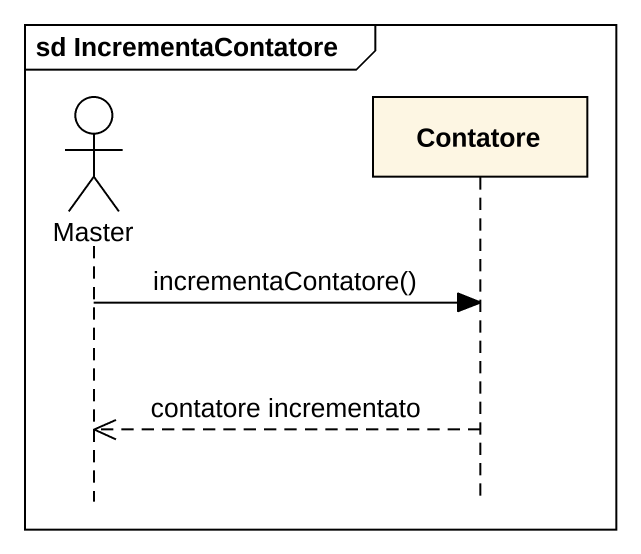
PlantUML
@startuml
mainframe sd IncrementaContatore
hide footbox
actor Master
participant Contatore

Master -> Contatore : incrementaContatore()
Contatore -->> Master : contatore incrementato
@enduml
